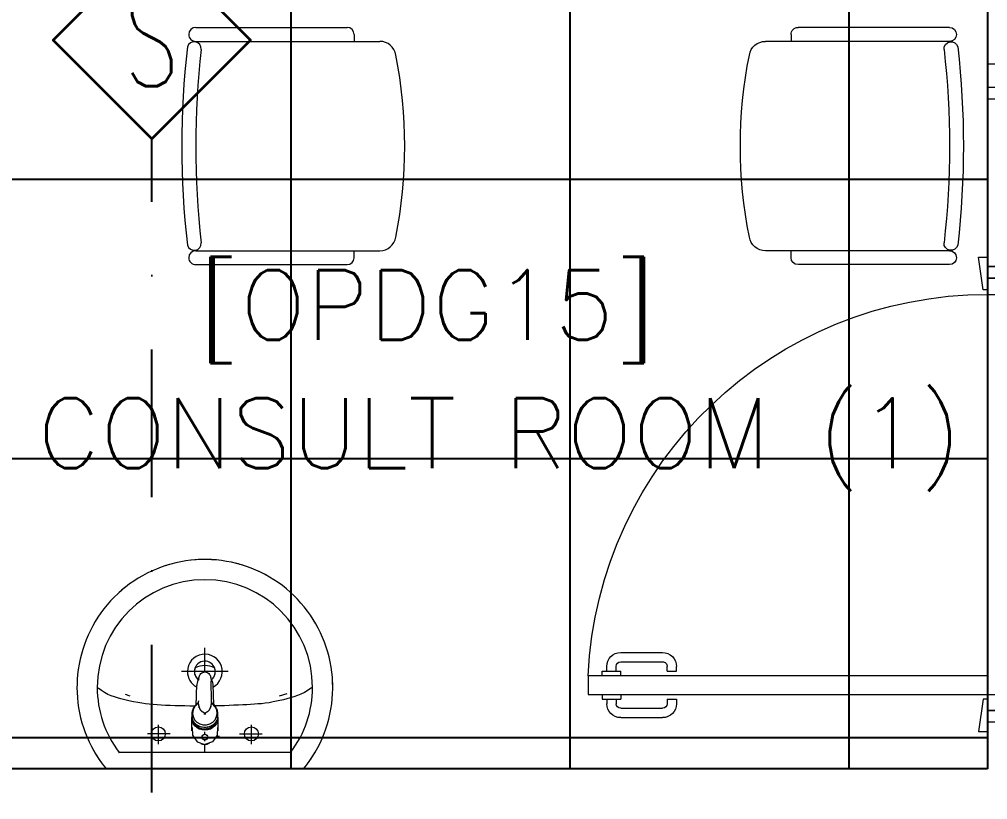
# Model space of a CAD drawing. Header units: inches. Extents: x -246178 to 57169, y -29325 to 19878.
# Drawn here: x 15616 to 17698, y -7234 to -5556 of the extents above; entities that cross this region are included whole.
import ezdxf
from ezdxf.enums import TextEntityAlignment as Align

# ---------------------------------------------------------------- set-up
doc = ezdxf.new("R2010")
doc.units = ezdxf.units.IN
doc.header["$LTSCALE"] = 25
doc.header["$MEASUREMENT"] = 0
doc.linetypes.add('DASHDOT', pattern=[25.4, 12.7, -6.35, 0, -6.35])
doc.layers.get('0').update_dxf_attribs({"color": 8})
for name, color, linetype, lineweight in [('00-Ground Floor$0$72_EGR_BASE_TEXT', 252, 'Continuous', 5), ('00-Ground Floor$0$Aluminum', 251, 'Continuous', 5), ('00-Ground Floor$0$LOADING', 253, 'Continuous', 5), ('00-Ground Floor$0$P-SANR-FIXT', 6, 'Continuous', 18), ('00-Ground Floor$0$P-SANR-FIXT-1', 6, 'Continuous', 13), ('00-Ground Floor$0$Walls', 251, 'Continuous', 5), ('00-Ground Floor$0$Wooden Joinery', 251, 'Continuous', 5), ('E-LITE-CLNG-CNDT', 6, 'DASHDOT', 35), ('F-ALRM-CLNG @ 100', 33, 'Continuous', 35), ('F-ALRM-CLNG-CNDT', 51, 'DASHDOT', 25)]:
    doc.layers.add(name, color=color, linetype=linetype, lineweight=lineweight)
doc.layers.add('00-Ground Floor$0$False Ceiling', color=251, linetype='Continuous')
doc.styles.add('00-Ground Floor$0$SIMPLEX', font='SIMPLEX.shx', dxfattribs={"height": 150})
doc.styles.add('DC_Simplex', font='SIMPLEX.shx', dxfattribs={"width": 0.7})

# ---------------------------------------------------------------- blocks, each defined once
blk = doc.blocks.new('00-Ground Floor$0$A$C72370EFE')
at = {"layer": '00-Ground Floor$0$Wooden Joinery'}
for p, q in [((-0.01, -0.04), (-0.02, -0.04)), ((-0.01, -0.03), (-0.01, -0.07)), ((0, -0.03), (-0.01, -0.03)), ((0.04, -0.03), (0.05, -0.03)), ((0.05, -0.03), (0.05, -0.07)), ((0.05, -0.04), (0.06, -0.04)), ((-0.01, -0.06), (-0.02, -0.06)), ((0.05, -0.06), (0.06, -0.06)), ((-0.05, -0.07), (-0.05, -0.16)), ((-0.03, -0.07), (-0.03, -0.16)), ((0, -0.07), (-0.01, -0.07)), ((0.04, -0.07), (0.05, -0.07)), ((0.07, -0.07), (0.07, -0.16)), ((0.09, -0.07), (0.09, -0.16)), ((-0.01, -0.17), (-0.02, -0.17)), ((-0.01, -0.17), (-0.01, -0.19)), ((0.05, -0.17), (0.06, -0.17)), ((0.05, -0.17), (0.05, -0.19)), ((-0.01, -0.19), (-0.02, -0.19)), ((0.05, -0.19), (0.06, -0.19))]:
    blk.add_line(p, q, dxfattribs=at)
for centre, radius, start, end in [((-0.02, -0.07), 0.03, 90, 180), ((0.06, -0.07), 0.03, 0, 90), ((-0.02, -0.07), 0.01, 90, 180), ((0.06, -0.07), 0.01, 0, 90), ((-0.02, -0.16), 0.03, 180, 270), ((-0.02, -0.16), 0.01, 180, 270), ((0.06, -0.16), 0.01, 270, 0), ((0.06, -0.16), 0.03, 270, 0)]:
    blk.add_arc(centre, radius, start, end, dxfattribs=at)
blk = doc.blocks.new('00-Ground Floor$0$A$C5DAD61B4')
at = {"layer": '00-Ground Floor$0$Wooden Joinery'}
for points in [[(80, 959.1), (80, 969.1), (10, 979.1), (10, 959.1)], [(940, 959.1), (940, 969.1), (1010, 979.1), (1010, 959.1)], [(70, 859.1), (70, 849.1), (0, 839.1), (0, 859.1)], [(120, 859.1), (120, 0), (80, 0), (80, 859.1)], [(950, 859.1), (950, 849.1), (1020, 839.1), (1020, 859.1)]]:
    blk.add_lwpolyline(points, close=True, dxfattribs=at)
for points in [[(45, 859.1), (45, 959.1), (20, 959.1), (20, 859.1), (45, 859.1)], [(45, 859.1), (80, 859.1), (80, 899.1), (90, 899.1), (90, 959.1), (45, 959.1), (45, 859.1)], [(975, 859.1), (940, 859.1), (940, 899.1), (930, 899.1), (930, 959.1), (975, 959.1), (975, 859.1)], [(975, 859.1), (975, 959.1), (1000, 959.1), (1000, 859.1), (975, 859.1)]]:
    blk.add_lwpolyline(points, dxfattribs=at)
blk.add_arc((80, 859.1), 860, 272.666, 0, dxfattribs=at)
at = {"layer": '00-Ground Floor$0$Wooden Joinery', "xscale": 999.9999999998854, "yscale": 999.9999999998854, "zscale": 999.9999999998854, "rotation": 180}
blk.add_blockref('00-Ground Floor$0$A$C72370EFE', (120, 0), dxfattribs=at)
blk = doc.blocks.new('00-Ground Floor$0$GF21016-P')
at = {"layer": '00-Ground Floor$0$LOADING', "extrusion": (-1.24384e-09, -1.20261e-09, -1)}
for p, q in [((0.0128, 0.0179), (0.0128, 0.4136)), ((0.4628, 0.0179), (0.4628, 0.4136)), ((-0.0022, 0.3585), (0.0128, 0.3585)), ((0.4778, 0.3585), (0.4628, 0.3585)), ((-0.0172, 0.0179), (-0.0172, 0.3435)), ((0.4928, 0.0179), (0.4928, 0.3435)), ((0.4778, 0.0029), (0.4778, 0.0029))]:
    blk.add_line(p, q, dxfattribs=at)
for centre, radius, start, end in [((-0.2378, -0.5362), 1.0036, 78.7568, 101.2432), ((-0.0478, 0.4136), 0.035, 0, 80.6557), ((-0.4278, 0.4136), 0.035, 99.3443, 180), ((0.0022, 0.3435), 0.015, 0, 90), ((-0.4778, 0.3435), 0.015, 90, 180), ((-0.0284, 0.0145), 0.015, 284.3864, 95.5209), ((-0.2378, 1.8928), 1.8749, 263.6341, 276.3659), ((-0.4471, 0.0145), 0.015, 84.4791, 255.6136), ((0.0022, 0.0179), 0.015, 270, 0), ((0.0022, 0.0179), 0.015, 180, 270), ((-0.2378, 1.8734), 1.8855, 263.5119, 276.4881), ((-0.4778, 0.0179), 0.015, 270, 0), ((-0.4778, 0.0179), 0.015, 180, 270)]:
    blk.add_arc(centre, radius, start, end, dxfattribs=at)
blk = doc.blocks.new('00-Ground Floor$0$FP_138-161_A_00_GFL_-0_080_Einreichung_Grundrisse_100')
at = {"layer": '00-Ground Floor$0$P-SANR-FIXT'}
blk.add_line((-0.0044, -0.0019), (-0.0045, -0.0021), dxfattribs=at)
at = {"layer": '00-Ground Floor$0$P-SANR-FIXT', "flags": 128}
blk.add_lwpolyline([(-0.0057, -0.0037), (-0.0058, -0.0039), (-0.006, -0.004)], dxfattribs=at)
blk = doc.blocks.new('00-Ground Floor$0$FP_139-161_A_00_GFL_-0_080_Einreichung_Grundrisse_100')
at = {"layer": '00-Ground Floor$0$P-SANR-FIXT'}
blk.add_line((0.0045, -0.0022), (0.0044, -0.002), dxfattribs=at)
at = {"layer": '00-Ground Floor$0$P-SANR-FIXT', "flags": 128}
blk.add_lwpolyline([(0.006, -0.004), (0.0059, -0.0039), (0.0057, -0.0038)], dxfattribs=at)
blk = doc.blocks.new('00-Ground Floor$0$IS_Ceraplus_B8204_BIM_BG _1_ - B8204AA - CERAPLUS single lever basin mixer with pop-up waste-V137-161_A_00_GFL_-0_080_Einreichung_Grundrisse_100')
at = {"layer": '00-Ground Floor$0$P-SANR-FIXT-1'}
h = blk.add_hatch(dxfattribs=at)
h.set_pattern_fill('FP_26', color=256, style=0, pattern_type=2)
h.set_pattern_definition([(225, (0.009, 0), (0.010607, -0.010607), []), (315, (0.009, 0), (0.010607, 0.010607), [])])
h.paths.add_polyline_path([(0.0056, -0.002), (0.0058, -0.0024), (0.0058, -0.0021)])
h.paths.add_polyline_path([(0.007, -0.0039), (0.0088, -0.0045), (0.0084, -0.0043)])
at = {"layer": '00-Ground Floor$0$LOADING'}
for p, q in [((-0.028, 0), (-0.028, -0.0281)), ((0.028, -0.0281), (0.028, 0)), ((-0.0274, -0.0337), (-0.0271, -0.0392)), ((-0.0262, -0.0282), (-0.0263, -0.0287)), ((0.0263, -0.0287), (0.0262, -0.0282)), ((0.0262, -0.0293), (0.0263, -0.0287)), ((0.0271, -0.0392), (0.0274, -0.0337)), ((-0.0137, -0.0512), (-0.0129, -0.0517)), ((0.0124, -0.052), (0.0133, -0.0515)), ((0.0185, -0.0618), (0.019, -0.0539)), ((0.019, -0.0539), (0.0188, -0.0561)), ((0.014, -0.0647), (0.0133, -0.1077))]:
    blk.add_line(p, q, dxfattribs=at)
at = {"layer": '00-Ground Floor$0$LOADING', "flags": 128}
for points in [[(-0.0272, -0.0069), (-0.0266, 0.009), (-0.0165, 0.0236), (0, 0.0291)], [(0.0272, -0.0069), (0.0266, 0.009), (0.0165, 0.0236), (0, 0.0291)], [(-0.0176, -0.0568), (-0.0224, -0.0513), (-0.0254, -0.0448), (-0.0264, -0.0376), (-0.0253, -0.0305), (-0.0222, -0.024), (-0.0172, -0.0186), (-0.0109, -0.0147), (-0.0037, -0.0127), (0.0037, -0.0127), (0.0109, -0.0147), (0.0172, -0.0186), (0.0222, -0.024), (0.0253, -0.0305), (0.0264, -0.0376), (0.0254, -0.0448), (0.0224, -0.0513), (0.0176, -0.0568)], [(-0.0271, -0.0393), (-0.027, -0.0403), (-0.0269, -0.0414), (-0.0267, -0.0424), (-0.0265, -0.0434), (-0.0262, -0.0444), (-0.0259, -0.0454), (-0.0255, -0.0464), (-0.0252, -0.0474), (-0.0247, -0.0484), (-0.0243, -0.0493), (-0.0238, -0.0502), (-0.0232, -0.0511), (-0.0226, -0.052), (-0.022, -0.0529), (-0.0214, -0.0537), (-0.0207, -0.0545), (-0.0199, -0.0553), (-0.0192, -0.0561), (-0.0184, -0.0568), (-0.0176, -0.0575), (-0.0173, -0.0577)], [(0.0173, -0.0577), (0.0181, -0.057), (0.0189, -0.0563), (0.0197, -0.0556), (0.0204, -0.0548), (0.0211, -0.054), (0.0218, -0.0532), (0.0224, -0.0523), (0.023, -0.0514), (0.0236, -0.0505), (0.0241, -0.0496), (0.0246, -0.0487), (0.025, -0.0477), (0.0254, -0.0467), (0.0258, -0.0458), (0.0261, -0.0448), (0.0264, -0.0437), (0.0266, -0.0427), (0.0268, -0.0417), (0.027, -0.0407), (0.0271, -0.0396), (0.0271, -0.0393)], [(-0.019, -0.0539), (-0.0185, -0.0615), (-0.0185, -0.0618)], [(-0.0162, -0.0579), (-0.0156, -0.058), (-0.0151, -0.0581), (-0.0146, -0.0583), (-0.0142, -0.0586), (-0.0139, -0.0588), (-0.0138, -0.0591)], [(-0.0138, -0.0591), (-0.0139, -0.0612), (-0.014, -0.0633)], [(0.0138, -0.0591), (0.0139, -0.0588), (0.0142, -0.0586), (0.0146, -0.0583), (0.0151, -0.0581), (0.0156, -0.058), (0.0162, -0.0579)], [(0.014, -0.0633), (0.0139, -0.0612), (0.0138, -0.0591)], [(0.0171, -0.0578), (0.0174, -0.0575), (0.0176, -0.0568)], [(-0.0181, -0.0728), (-0.0177, -0.083), (-0.0172, -0.0938)], [(0.0172, -0.0938), (0.0177, -0.083), (0.0181, -0.0728)], [(0.0184, -0.0651), (0.0184, -0.0652), (0.0184, -0.0652), (0.0184, -0.0652), (0.0184, -0.0654), (0.0184, -0.0655)], [(-0.0129, -0.1142), (-0.0124, -0.1161), (-0.0118, -0.1179), (-0.0109, -0.1197), (-0.0098, -0.1214), (-0.0084, -0.123), (-0.0067, -0.1244), (-0.0047, -0.1255), (-0.0025, -0.1263), (0, -0.1266)], [(0, -0.1266), (0.0025, -0.1263), (0.0047, -0.1255), (0.0067, -0.1244), (0.0084, -0.123), (0.0098, -0.1214), (0.0109, -0.1197), (0.0118, -0.1179), (0.0124, -0.1161), (0.0129, -0.1142)]]:
    blk.add_lwpolyline(points, dxfattribs=at)
at = {"layer": '00-Ground Floor$0$LOADING'}
for centre, radius, start, end in [((0, 0.0135), 0.00603, 0, 180), ((0, 0.0135), 0.00603, 180, 0), ((-0.009, 0), 0.005, 300, 315), ((0.009, 0), 0.005, 225, 240)]:
    blk.add_arc(centre, radius, start, end, dxfattribs=at)
for centre, major_axis, start_param, end_param in [((0, -0.0281), (-0.028, 0), 4.712389, 6.47291), ((0, -0.0287), (0.0267, 0), 1.570796, 3.036556), ((0, -0.0287), (0.0263, 0), 2.625648, 2.791756), ((0, -0.0287), (-0.0263, 0), 4.712389, 5.759587), ((0, -0.0281), (0.028, 0), 6.093357, 7.853982), ((0, -0.0287), (0.0267, 0), 0.105099, 1.570796), ((0, -0.0287), (0.0262, 0), 0.523599, 1.570796), ((0, -0.0287), (0.0262, 0), 0.349919, 0.515945), ((0, -0.0321), (0.0275, 0), 3.141823, 3.202701), ((0, -0.0321), (0.0275, 0), 3.239313, 3.439417), ((0, -0.0281), (0.028, 0), 3.371221, 3.483334), ((0, -0.0287), (0.0267, 0), 6.059374, 6.108652), ((0, -0.0321), (0.0275, 0), 5.985527, 6.185455), ((0, -0.0281), (0.028, 0), 5.94107, 6.05344), ((0, -0.0321), (0.0275, 0), 6.222066, 6.282955), ((0, -0.0312), (0.0248, 0), 4.111947, 4.191073), ((0, -0.0281), (0.028, 0), 4.202431, 4.259552), ((0, -0.0287), (0.0263, 0), 4.169225, 4.2325), ((0, -0.0281), (0.028, 0), 5.172057, 5.222265)]:
    blk.add_ellipse(centre, major_axis=major_axis, ratio=0.961262, start_param=start_param, end_param=end_param, dxfattribs=at)
for points, knots in [([(-0.0215, -0.0162), (-0.0216, -0.0163), (-0.0219, -0.0167), (-0.0227, -0.0177), (-0.0238, -0.0192), (-0.0249, -0.0211), (-0.0258, -0.0231), (-0.0266, -0.0253), (-0.0273, -0.0282), (-0.0275, -0.0305), (-0.0275, -0.0321)], [0.7859035, 0.7859035, 0.7859035, 0.7859035, 0.7916667, 0.8055556, 0.8333333, 0.8611111, 0.8888889, 0.9166667, 0.9444444, 1, 1, 1, 1]), ([(0.021, -0.0157), (0.0208, -0.0154), (0.0203, -0.0149), (0.0192, -0.0139), (0.0177, -0.0127), (0.0161, -0.0117), (0.0148, -0.0109), (0.0138, -0.0104), (0.0127, -0.0099), (0.0113, -0.0093), (0.0087, -0.0084), (0.0048, -0.0075), (0, -0.0071), (-0.0048, -0.0075), (-0.0087, -0.0084), (-0.0113, -0.0093), (-0.0127, -0.0099), (-0.0138, -0.0104), (-0.0148, -0.0109), (-0.0161, -0.0117), (-0.0177, -0.0127), (-0.0191, -0.0139), (-0.0202, -0.0149), (-0.0208, -0.0154), (-0.021, -0.0157)], [0.2222222, 0.2222222, 0.2222222, 0.2222222, 0.2361111, 0.25, 0.2777778, 0.3055556, 0.3194444, 0.3333333, 0.3472222, 0.3611111, 0.3888889, 0.4444444, 0.5, 0.5555556, 0.6111111, 0.6388889, 0.6527778, 0.6666667, 0.6805556, 0.6944444, 0.7222222, 0.75, 0.7638889, 0.7777778, 0.7777778, 0.7777778, 0.7777778]), ([(0.0275, -0.0321), (0.0275, -0.0305), (0.0273, -0.0282), (0.0266, -0.0253), (0.0258, -0.0231), (0.0249, -0.0211), (0.0238, -0.0192), (0.0227, -0.0177), (0.0219, -0.0167), (0.0216, -0.0163), (0.0215, -0.0162)], [0, 0, 0, 0, 0.0555556, 0.0833333, 0.1111111, 0.1388889, 0.1666667, 0.1944444, 0.2083333, 0.2142181, 0.2142181, 0.2142181, 0.2142181]), ([(0, -0.0378), (-0.0005, -0.038), (-0.0012, -0.0384), (-0.0021, -0.0389), (-0.0028, -0.0393), (-0.0035, -0.0397), (-0.0042, -0.04), (-0.0049, -0.0405), (-0.0055, -0.0409), (-0.0061, -0.0414), (-0.0067, -0.0419), (-0.0072, -0.0424), (-0.0078, -0.0429), (-0.0083, -0.0435), (-0.0088, -0.0441), (-0.0092, -0.0446), (-0.0096, -0.0452), (-0.01, -0.0459), (-0.0103, -0.0466), (-0.0105, -0.0472), (-0.0107, -0.0477), (-0.0108, -0.0481), (-0.0109, -0.0484), (-0.0111, -0.0489), (-0.0114, -0.0497), (-0.0118, -0.0509), (-0.0122, -0.0521), (-0.0124, -0.053), (-0.0126, -0.0537), (-0.0128, -0.0544), (-0.0129, -0.0552), (-0.0131, -0.0559), (-0.0132, -0.0566), (-0.0134, -0.0572), (-0.0136, -0.0581), (-0.0137, -0.0587), (-0.0138, -0.0591)], [0, 0, 0, 0, 0.055556, 0.083333, 0.111111, 0.138889, 0.166667, 0.194444, 0.222222, 0.25, 0.277778, 0.305556, 0.333333, 0.361111, 0.388889, 0.416667, 0.444444, 0.472222, 0.5, 0.527778, 0.541667, 0.555556, 0.569444, 0.583333, 0.611111, 0.666667, 0.722222, 0.75, 0.777778, 0.805556, 0.833333, 0.861111, 0.888889, 0.916667, 0.944444, 1, 1, 1, 1]), ([(0, -0.0357), (-0.0006, -0.0357), (-0.0013, -0.0357), (-0.002, -0.0357), (-0.0022, -0.0357)], [0, 0, 0, 0, 0.1, 0.1298359, 0.1298359, 0.1298359, 0.1298359]), ([(0.0022, -0.0357), (0.002, -0.0357), (0.0013, -0.0357), (0.0006, -0.0357), (0, -0.0357)], [0.8701578, 0.8701578, 0.8701578, 0.8701578, 0.9, 1, 1, 1, 1]), ([(0.0138, -0.0591), (0.0137, -0.0587), (0.0136, -0.0581), (0.0134, -0.0572), (0.0132, -0.0566), (0.0131, -0.0559), (0.0129, -0.0552), (0.0128, -0.0544), (0.0126, -0.0537), (0.0124, -0.053), (0.0122, -0.0521), (0.0118, -0.0509), (0.0114, -0.0497), (0.0111, -0.0489), (0.0109, -0.0484), (0.0108, -0.0481), (0.0107, -0.0477), (0.0105, -0.0472), (0.0103, -0.0466), (0.01, -0.0459), (0.0096, -0.0452), (0.0092, -0.0446), (0.0088, -0.0441), (0.0083, -0.0435), (0.0078, -0.0429), (0.0072, -0.0424), (0.0067, -0.0419), (0.0061, -0.0414), (0.0055, -0.0409), (0.0049, -0.0405), (0.0042, -0.04), (0.0035, -0.0397), (0.0028, -0.0393), (0.0021, -0.0389), (0.0012, -0.0384), (0.0005, -0.038), (0, -0.0378)], [0, 0, 0, 0, 0.055556, 0.083333, 0.111111, 0.138889, 0.166667, 0.194444, 0.222222, 0.25, 0.277778, 0.333333, 0.388889, 0.416667, 0.430556, 0.444444, 0.458333, 0.472222, 0.5, 0.527778, 0.555556, 0.583333, 0.611111, 0.638889, 0.666667, 0.694444, 0.722222, 0.75, 0.777778, 0.805556, 0.833333, 0.861111, 0.888889, 0.916667, 0.944444, 1, 1, 1, 1]), ([(-0.0188, -0.0538), (-0.0188, -0.0547), (-0.0186, -0.0582), (-0.0185, -0.0619), (-0.0184, -0.0646)], [0.6724021, 0.6724021, 0.6724021, 0.6724021, 0.75, 1, 1, 1, 1]), ([(-0.0162, -0.0579), (-0.0162, -0.0578), (-0.0163, -0.0578), (-0.0165, -0.0577), (-0.0166, -0.0575), (-0.0167, -0.0574), (-0.0169, -0.0573), (-0.017, -0.0572), (-0.0172, -0.0571), (-0.0173, -0.057), (-0.0175, -0.0569), (-0.0176, -0.0568)], [0, 0, 0, 0, 0.1, 0.2, 0.3, 0.4, 0.5, 0.6, 0.7, 0.8, 1, 1, 1, 1]), ([(-0.0148, -0.0587), (-0.015, -0.0586), (-0.0159, -0.0583), (-0.0167, -0.058), (-0.0172, -0.0578)], [0.8, 0.8, 0.8, 0.8, 0.85, 1, 1, 1, 1]), ([(0.0141, -0.0613), (0.0141, -0.0611), (0.0143, -0.0608), (0.0145, -0.0604), (0.0148, -0.06), (0.0151, -0.0596), (0.0153, -0.0594), (0.0155, -0.0592), (0.0156, -0.059), (0.0158, -0.0588), (0.016, -0.0587), (0.0163, -0.0585), (0.0165, -0.0583), (0.0166, -0.0582)], [0.3333333, 0.3333333, 0.3333333, 0.3333333, 0.4166667, 0.5, 0.5833333, 0.6666667, 0.7083333, 0.75, 0.7916667, 0.8333333, 0.875, 0.9166667, 1, 1, 1, 1]), ([(0.0176, -0.0568), (0.0175, -0.0569), (0.0173, -0.057), (0.0172, -0.0571), (0.017, -0.0572), (0.0169, -0.0573), (0.0167, -0.0574), (0.0166, -0.0575), (0.0165, -0.0577), (0.0163, -0.0578), (0.0162, -0.0578), (0.0162, -0.0579)], [0, 0, 0, 0, 0.2, 0.3, 0.4, 0.5, 0.6, 0.7, 0.8, 0.9, 1, 1, 1, 1]), ([(0.0184, -0.0646), (0.0185, -0.0619), (0.0186, -0.0582), (0.0188, -0.0547), (0.0188, -0.0538)], [0, 0, 0, 0, 0.25, 0.3275586, 0.3275586, 0.3275586, 0.3275586]), ([(-0.0131, -0.1116), (-0.0132, -0.1115), (-0.0135, -0.1109), (-0.0141, -0.1099), (-0.0147, -0.1086), (-0.0153, -0.1072), (-0.0159, -0.1053), (-0.0167, -0.1021), (-0.0171, -0.0992), (-0.0171, -0.0973)], [0.4856715, 0.4856715, 0.4856715, 0.4856715, 0.5, 0.55, 0.6, 0.65, 0.7, 0.8, 1, 1, 1, 1]), ([(0.0131, -0.1116), (0.0133, -0.1113), (0.0137, -0.1106), (0.0142, -0.1096), (0.0147, -0.1084), (0.0153, -0.1072), (0.0159, -0.1053), (0.0167, -0.1021), (0.0171, -0.0992), (0.0171, -0.0973)], [-0.5143371, -0.5143371, -0.5143371, -0.5143371, -0.475, -0.4375, -0.4, -0.35, -0.3, -0.2, 0, 0, 0, 0]), ([(-0.0132, -0.1091), (-0.0132, -0.1096), (-0.0132, -0.1103), (-0.0132, -0.1111), (-0.0132, -0.1115), (-0.0132, -0.1118), (-0.0131, -0.1122), (-0.0131, -0.1125), (-0.0131, -0.1128), (-0.0131, -0.1131), (-0.013, -0.1134), (-0.013, -0.1138), (-0.0129, -0.1141), (-0.0129, -0.1142)], [0.2, 0.2, 0.2, 0.2, 0.4, 0.5, 0.55, 0.6, 0.65, 0.7, 0.75, 0.8, 0.85, 0.9, 1, 1, 1, 1]), ([(0.0129, -0.1142), (0.0129, -0.1141), (0.013, -0.1138), (0.013, -0.1134), (0.0131, -0.1131), (0.0131, -0.1128), (0.0131, -0.1125), (0.0131, -0.1122), (0.0132, -0.1118), (0.0132, -0.1115), (0.0132, -0.1111), (0.0132, -0.1103), (0.0132, -0.1096), (0.0132, -0.1091)], [0, 0, 0, 0, 0.1, 0.15, 0.2, 0.25, 0.3, 0.35, 0.4, 0.45, 0.5, 0.6, 0.8, 0.8, 0.8, 0.8])]:
    blk.add_open_spline(points, degree=3, knots=knots, dxfattribs=at)
for points in [[(-0.0172, -0.0578), (-0.0171, -0.0578), (-0.0169, -0.058), (-0.0167, -0.0581), (-0.0166, -0.0582)], [(-0.0162, -0.0579), (-0.0162, -0.0579), (-0.0164, -0.0581), (-0.0165, -0.0582), (-0.0166, -0.0583), (-0.0166, -0.0582), (-0.0166, -0.0582)], [(-0.0166, -0.0582), (-0.0163, -0.0585), (-0.0156, -0.059), (-0.0148, -0.0599), (-0.0142, -0.0609), (-0.0139, -0.0617), (-0.0138, -0.0621)], [(0.0172, -0.0578), (0.0168, -0.0579), (0.0158, -0.0583), (0.0147, -0.0587), (0.0141, -0.059)], [(0.0166, -0.0582), (0.0166, -0.0582), (0.0166, -0.0583), (0.0165, -0.0582), (0.0164, -0.0581), (0.0162, -0.0579), (0.0162, -0.0579)], [(0.0166, -0.0582), (0.0167, -0.0582), (0.0168, -0.0581), (0.0169, -0.058), (0.0169, -0.058)], [(0.0169, -0.058), (0.017, -0.0579), (0.0171, -0.0579), (0.0171, -0.0578)], [(-0.0184, -0.0646), (-0.0183, -0.0659), (-0.0182, -0.0684), (-0.0181, -0.0709), (-0.0181, -0.0721)], [(-0.014, -0.0633), (-0.014, -0.0633), (-0.014, -0.0633), (-0.014, -0.0633)], [(-0.014, -0.0646), (-0.014, -0.0644), (-0.014, -0.064), (-0.014, -0.0635), (-0.014, -0.0633)], [(0.014, -0.0633), (0.014, -0.0633), (0.014, -0.0633), (0.014, -0.0633)], [(0.014, -0.0633), (0.014, -0.0635), (0.014, -0.064), (0.014, -0.0644), (0.014, -0.0647)], [(0.0181, -0.0721), (0.0181, -0.0709), (0.0182, -0.0684), (0.0183, -0.0659), (0.0184, -0.0646)], [(-0.0172, -0.0938), (-0.0172, -0.0944), (-0.0172, -0.0956), (-0.0171, -0.0967), (-0.0171, -0.0973)], [(0.0171, -0.0973), (0.0171, -0.0967), (0.0172, -0.0956), (0.0172, -0.0944), (0.0172, -0.0938)]]:
    blk.add_open_spline(points, degree=3, dxfattribs=at)
for name in ['00-Ground Floor$0$FP_138-161_A_00_GFL_-0_080_Einreichung_Grundrisse_100', '00-Ground Floor$0$FP_139-161_A_00_GFL_-0_080_Einreichung_Grundrisse_100']:
    blk.add_blockref(name, (0, 0), dxfattribs=at)
blk = doc.blocks.new('00-Ground Floor$0$_100_WB_KER_REN_55x45x18 - _100_WB_KER_REN_55x45x18-V63-161_A_00_GFL_-0_080_Einreichung_Grundrisse_100')
at = {"layer": '00-Ground Floor$0$LOADING'}
for p, q in [((-0.2075, 0.225), (-0.2075, 0.2227)), ((0.2074, 0.225), (-0.2074, 0.225)), ((0.2075, 0.2227), (0.2075, 0.225)), ((-0.1855, 0.1899), (0.1855, 0.1899)), ((0, 0.1899), (0, 0.1724)), ((-0.1, 0.172), (-0.1, 0.1303)), ((0.1, 0.172), (0.1, 0.1303)), ((-0.0744, 0.15), (-0.1234, 0.15)), ((-0.0259, 0.155), (-0.0315, 0.155)), ((0, 0.1656), (0, 0.1628)), ((0, 0.1509), (0, 0.1454)), ((0.026, 0.155), (0.0248, 0.155)), ((0.0744, 0.15), (0.1234, 0.15)), ((0, 0.1422), (0, 0.1399)), ((-0.1763, 0.0637), (-0.1598, 0.0692)), ((0.1605, 0.0691), (0.1707, 0.0656)), ((-0.05, 0.0161), (0.05, 0.0161)), ((0, 0.0168), (0, -0.0348))]:
    blk.add_line(p, q, dxfattribs=at)
at = {"layer": '00-Ground Floor$0$LOADING', "flags": 128}
for points in [[(-0.2121, 0.225), (-0.219, 0.2164), (-0.2254, 0.2075), (-0.2316, 0.1983), (-0.2373, 0.189), (-0.2427, 0.1794), (-0.2476, 0.1696), (-0.2522, 0.1596), (-0.2564, 0.1494), (-0.2602, 0.1391), (-0.2635, 0.1286), (-0.2665, 0.118), (-0.269, 0.1073), (-0.271, 0.0965), (-0.2727, 0.0856), (-0.2739, 0.0747), (-0.2747, 0.0637), (-0.275, 0.0527), (-0.275, 0.05)], [(0.275, 0.05), (0.2748, 0.061), (0.2741, 0.072), (0.273, 0.0829), (0.2715, 0.0938), (0.2695, 0.1046), (0.2671, 0.1154), (0.2643, 0.126), (0.261, 0.1365), (0.2574, 0.1469), (0.2533, 0.1571), (0.2488, 0.1671), (0.2439, 0.177), (0.2387, 0.1866), (0.233, 0.1961), (0.227, 0.2053), (0.2206, 0.2142), (0.2138, 0.2229), (0.2121, 0.225)], [(-0.275, 0.05), (-0.2748, 0.039), (-0.2741, 0.028), (-0.273, 0.0171), (-0.2715, 0.0062), (-0.2695, -0.0046), (-0.2671, -0.0154), (-0.2643, -0.026), (-0.261, -0.0365), (-0.2574, -0.0469), (-0.2533, -0.0571), (-0.2488, -0.0671), (-0.2439, -0.077), (-0.2387, -0.0866), (-0.233, -0.0961), (-0.227, -0.1053), (-0.2206, -0.1142), (-0.2138, -0.1229), (-0.2067, -0.1313), (-0.1993, -0.1395), (-0.1916, -0.1473), (-0.1836, -0.1548), (-0.1752, -0.162), (-0.1666, -0.1688), (-0.1577, -0.1753), (-0.1486, -0.1814), (-0.1392, -0.1872), (-0.1296, -0.1925), (-0.1198, -0.1975), (-0.1098, -0.2021), (-0.0996, -0.2063), (-0.0893, -0.2101), (-0.0788, -0.2135), (-0.0682, -0.2164), (-0.0575, -0.2189), (-0.0467, -0.221), (-0.0359, -0.2227), (-0.0249, -0.2239), (-0.014, -0.2246), (-0.003, -0.225), (0.008, -0.2249), (0.019, -0.2243), (0.03, -0.2234), (0.0409, -0.2219), (0.0517, -0.2201), (0.0625, -0.2178), (0.0731, -0.2151), (0.0837, -0.212), (0.0941, -0.2084), (0.1043, -0.2044), (0.1144, -0.2001), (0.1243, -0.1953), (0.1341, -0.1901), (0.1436, -0.1846), (0.1528, -0.1786), (0.1618, -0.1723), (0.1706, -0.1657), (0.1791, -0.1587), (0.1873, -0.1514), (0.1952, -0.1437), (0.2028, -0.1358), (0.21, -0.1275), (0.217, -0.119), (0.2236, -0.1101), (0.2298, -0.1011), (0.2356, -0.0918), (0.2411, -0.0822), (0.2462, -0.0725), (0.2509, -0.0625), (0.2552, -0.0524), (0.2591, -0.0421), (0.2626, -0.0317), (0.2656, -0.0211), (0.2683, -0.0104), (0.2705, 0.0003), (0.2722, 0.0112), (0.2736, 0.0221), (0.2745, 0.0331), (0.2749, 0.0441), (0.275, 0.05)]]:
    blk.add_lwpolyline(points, dxfattribs=at)
at = {"layer": '00-Ground Floor$0$LOADING'}
for centre in [(-0.1, 0.15), (0.1, 0.15)]:
    blk.add_circle(centre, 0.015, dxfattribs=at)
for centre, radius, start, end in [((0, 0.05), 0.275, 140.4788, 141.2381), ((0, 0.05), 0.275, 38.7619, 39.5212), ((0, 0.05), 0.275, 145.9324, 150.3591), ((0, 0.05), 0.2315, 142.8209, 180), ((0, 0.05), 0.2315, 0, 37.1791), ((0, 0.05), 0.275, 29.6409, 34.0676), ((0, 0.155), 0.0175, 54.0899, 125.9101), ((0, 0.155), 0.0175, 68.869, 83.8798), ((0, 0.155), 0.0175, 251.9463, 258.2346), ((0, 0.05), 0.275, 180, 183.6225), ((0, 0.05), 0.2315, 180, 0), ((0, 0.0161), 0.0375, 117.1305, 0), ((0, 0.0161), 0.0375, 0, 61.4146), ((0, 0.0161), 0.0225, 129.5025, 0), ((0, 0.0161), 0.0225, 156.725, 162.0134), ((0, 0.0161), 0.0225, 138.0808, 143.3939), ((0, 0.0161), 0.0225, 0, 51.4286), ((0, 0.0161), 0.0225, 36.616, 41.9265), ((0, 0.0161), 0.0225, 17.9887, 23.276), ((0, 0.0161), 0.0225, 180, 193.3417), ((0, 0.0161), 0.0225, 197.0466, 201.508), ((0, 0.05), 0.047, 243.4433, 296.5567), ((0, 0.0161), 0.0225, 338.492, 342.9534), ((0, 0.0161), 0.0225, 346.6583, 0), ((0, 0.05), 0.275, 307.6689, 312), ((0, 0.05), 0.275, 240, 245.6589), ((0, 0.05), 0.275, 252, 257.5535), ((0, 0.05), 0.275, 264, 276), ((0, 0.05), 0.275, 282.9241, 288)]:
    blk.add_arc(centre, radius, start, end, dxfattribs=at)
for points, knots in [([(-0.2074, 0.225), (-0.2078, 0.225), (-0.2086, 0.225), (-0.2095, 0.225), (-0.2102, 0.225), (-0.2106, 0.225), (-0.2109, 0.225), (-0.2111, 0.225), (-0.2114, 0.225), (-0.2116, 0.225), (-0.2118, 0.225), (-0.2119, 0.225), (-0.2119, 0.225)], [-1, -1, -1, -1, -0.8333333, -0.6666667, -0.5833333, -0.5, -0.4583333, -0.4166667, -0.3333333, -0.2916667, -0.25, -0.1666667, -0.1666667, -0.1666667, -0.1666667]), ([(0.2119, 0.225), (0.2119, 0.225), (0.2118, 0.225), (0.2116, 0.225), (0.2114, 0.225), (0.2111, 0.225), (0.2109, 0.225), (0.2106, 0.225), (0.2102, 0.225), (0.2095, 0.225), (0.2086, 0.225), (0.2078, 0.225), (0.2074, 0.225)], [-0.8333333, -0.8333333, -0.8333333, -0.8333333, -0.75, -0.7083333, -0.6666667, -0.5833333, -0.5416667, -0.5, -0.4166667, -0.3333333, -0.1666667, 0, 0, 0, 0]), ([(-0.0037, 0.1721), (-0.0046, 0.1719), (-0.0064, 0.1714), (-0.0081, 0.1705), (-0.009, 0.17)], [0.5653198, 0.5653198, 0.5653198, 0.5653198, 0.6111111, 0.6666667, 0.6666667, 0.6666667, 0.6666667]), ([(0.009, 0.17), (0.0086, 0.1703), (0.0077, 0.1708), (0.0059, 0.1715), (0.0046, 0.1719), (0.0037, 0.1721)], [0.3333333, 0.3333333, 0.3333333, 0.3333333, 0.3611111, 0.3888889, 0.4346482, 0.4346482, 0.4346482, 0.4346482]), ([(-0.2294, 0.0509), (-0.2103, 0.066), (-0.1431, 0.0839), (-0.1084, 0.0863), (-0.0496, 0.0893), (-0.0206, 0.0899)], [0.0392191, 0.0392191, 0.0392191, 0.0392191, 0.1715289, 0.4228457, 0.6475389, 0.6475389, 0.6475389, 0.6475389]), ([(0.0209, 0.0903), (0.0512, 0.0901), (0.1113, 0.0879), (0.1514, 0.0828), (0.2115, 0.0665), (0.2292, 0.052)], [0.7533082, 0.7533082, 0.7533082, 0.7533082, 0.9865548, 1.235629, 1.3638988, 1.3638988, 1.3638988, 1.3638988]), ([(-0.0141, 0.0337), (-0.0162, 0.0319), (-0.0207, 0.0267), (-0.0225, 0.02), (-0.0225, 0.0161)], [0.7144203, 0.7144203, 0.7144203, 0.7144203, 0.8333333, 1, 1, 1, 1]), ([(0.0225, 0.0161), (0.0225, 0.0187), (0.0216, 0.0239), (0.0182, 0.0298), (0.0152, 0.0327), (0.0141, 0.0337)], [0, 0, 0, 0, 0.1111111, 0.2222222, 0.285568, 0.285568, 0.285568, 0.285568])]:
    blk.add_open_spline(points, degree=3, knots=knots, dxfattribs=at)
for points in [[(-0.2075, 0.2227), (-0.2075, 0.2231), (-0.2075, 0.2235), (-0.2075, 0.2239)], [(0.2075, 0.2239), (0.2075, 0.2235), (0.2075, 0.2231), (0.2075, 0.2227)], [(-0.1852, 0.1899), (-0.1853, 0.1899), (-0.1854, 0.1899), (-0.1855, 0.1899)], [(0.1855, 0.1899), (0.1854, 0.1899), (0.1853, 0.1899), (0.1852, 0.1899)], [(-0.0009, 0.1725), (-0.0013, 0.1725), (-0.0018, 0.1724), (-0.0022, 0.1724)], [(0.0022, 0.1724), (0.0018, 0.1724), (0.0013, 0.1725), (0.0009, 0.1725)], [(-0.0225, 0.0161), (-0.0225, 0.0147), (-0.0222, 0.012), (-0.0215, 0.0093), (-0.021, 0.008)], [(0.021, 0.008), (0.0215, 0.0093), (0.0222, 0.012), (0.0225, 0.0147), (0.0225, 0.0161)]]:
    blk.add_open_spline(points, degree=3, dxfattribs=at)
at = {"layer": '00-Ground Floor$0$LOADING', "xscale": -1, "rotation": 5.088887490341627e-12}
blk.add_blockref('00-Ground Floor$0$IS_Ceraplus_B8204_BIM_BG _1_ - B8204AA - CERAPLUS single lever basin mixer with pop-up waste-V137-161_A_00_GFL_-0_080_Einreichung_Grundrisse_100', (0, 0.1434), dxfattribs=at)
blk = doc.blocks.new('00-Ground Floor$0$A$C37be4daf')
at = {"layer": '00-Ground Floor$0$Aluminum'}
for p, q in [((1416, 598.2), (216, 598.2)), ((241, 498.2), (241, 598.2)), ((291, 548.2), (291, 598.2)), ((1341, 548.2), (1341, 598.2)), ((1391, 498.2), (1391, 598.2)), ((291, 573.2), (1341, 573.2)), ((1391, 548.2), (241, 548.2)), ((1416, 498.2), (216, 498.2))]:
    blk.add_line(p, q, dxfattribs=at)
at = {"layer": '00-Ground Floor$0$Walls'}
for p, q in [((216, 498.2), (216, 598.2)), ((1416, 498.2), (1416, 598.2))]:
    blk.add_line(p, q, dxfattribs=at)
blk = doc.blocks.new('00-Ground Floor$0$A$Ce9e1c4c3')
at = {"layer": '00-Ground Floor$0$False Ceiling', "color": 254, "linetype": 'Continuous'}
for p, q in [((-83800, -7167.4), (-83800, -4167.4)), ((-83200, -7167.4), (-83200, -4167.4)), ((-82600, -7167.4), (-82600, -4167.4)), ((-85802.1, -5900), (-82302.3, -5900)), ((-85802.1, -6500), (-82302.3, -6500)), ((-85802.1, -7100), (-82302.3, -7100))]:
    blk.add_line(p, q, dxfattribs=at)
at = {"layer": '00-Ground Floor$0$False Ceiling', "color": 254}
for p, q in [((-82302.3, -4167.4, 0), (-82302.3, -7167.4, 0)), ((-82302.3, -7167.4, 0), (-85802.1, -7167.4, 0))]:
    blk.add_line(p, q, dxfattribs=at)
blk = doc.blocks.new('00-Ground Floor')
at = {"layer": '00-Ground Floor$0$Walls'}
for p, q in [((17697.7, -6087.4, 0), (17697.7, -4167.4, 0)), ((17697.7, -6087.4, 0), (17797.7, -6087.4, 0)), ((17697.7, -7067.4, 0), (17697.7, -7167.4, 0)), ((14197.9, -7167.4, 0), (17697.7, -7167.4, 0))]:
    blk.add_line(p, q, dxfattribs=at)
at = {"rotation": 90}
blk.add_blockref('00-Ground Floor$0$A$C37be4daf', (18296, -5943.4, 0), dxfattribs=at)
at = {"layer": '00-Ground Floor$0$False Ceiling', "color": 254}
blk.add_blockref('00-Ground Floor$0$A$Ce9e1c4c3', (100000, 0), dxfattribs=at)
at = {"layer": '00-Ground Floor$0$LOADING', "extrusion": (2.24019e-05, 2.67576e-11, 1), "xscale": -1000.000000000005, "yscale": 1000.000000000005, "zscale": -1000.000000000005, "rotation": 270.0000251123527}
blk.add_blockref('00-Ground Floor$0$GF21016-P', (15977.1, -6066.3, 0.4), dxfattribs=at)
at = {"layer": '00-Ground Floor$0$LOADING', "extrusion": (-2.24019e-05, 2.67576e-11, 1), "xscale": 1000.000000000005, "yscale": 1000.000000000005, "zscale": -1000.000000000002, "rotation": 89.9999748876473}
blk.add_blockref('00-Ground Floor$0$GF21016-P', (17633.5, -6066.3, -0.4), dxfattribs=at)
at = {"layer": '00-Ground Floor$0$LOADING', "xscale": 1000, "yscale": 1000, "zscale": 1000, "rotation": 180}
blk.add_blockref('00-Ground Floor$0$_100_WB_KER_REN_55x45x18 - _100_WB_KER_REN_55x45x18-V63-161_A_00_GFL_-0_080_Einreichung_Grundrisse_100', (16014.6, -6942.4, 0), dxfattribs=at)
at = {"layer": '00-Ground Floor$0$Wooden Joinery', "xscale": -1, "rotation": 270}
blk.add_blockref('00-Ground Floor$0$A$C5DAD61B4', (16838.7, -7087.4, 0), dxfattribs=at)
at = {"layer": '00-Ground Floor$0$72_EGR_BASE_TEXT', "char_height": 150, "attachment_point": 2, "style": '00-Ground Floor$0$SIMPLEX'}
for s, insert in [('[OPDG15]', (16492.7, -6095.3, 0)), ('GENERAL CONSULT ROOM (1)', (16156.1, -6370.8))]:
    blk.add_mtext(s, dxfattribs=dict(at, insert=insert))
blk = doc.blocks.new('A$C5CF53093')
blk.add_lwpolyline([(0, -212.1), (-212.1, 0), (0, 212.1), (212.1, 0)], close=True)
blk = doc.blocks.new('*U12')
at = {"xscale": 0.01, "yscale": 0.01, "zscale": 0.01}
blk.add_blockref('A$C5CF53093', (0.007, -0.007), dxfattribs=at)
at = {"color": 6, "style": 'DC_Simplex', "width": 0.7, "flags": 8}
blk.add_attdef('TYPE', text='', height=2, rotation=360, dxfattribs=at).set_placement((0, 0), align=Align.MIDDLE_CENTER)

msp = doc.modelspace()

# ---------------------------------------------------------------- linework, layer by layer
at = {"layer": 'F-ALRM-CLNG-CNDT'}
msp.add_lwpolyline([(15900.7, -8488.6), (15900.7, -5812.8)], dxfattribs=at)

# ---------------------------------------------------------------- block references
at = {"layer": 'E-LITE-CLNG-CNDT'}
msp.add_blockref('00-Ground Floor', (0, 0), dxfattribs=at)
at = {"layer": 'F-ALRM-CLNG @ 100', "xscale": 100, "yscale": 100, "zscale": 100}
msp.add_blockref('*U12', (15900, -5600), dxfattribs=at).add_auto_attribs({'TYPE': 'S'})

doc.saveas('drawing.dxf')
